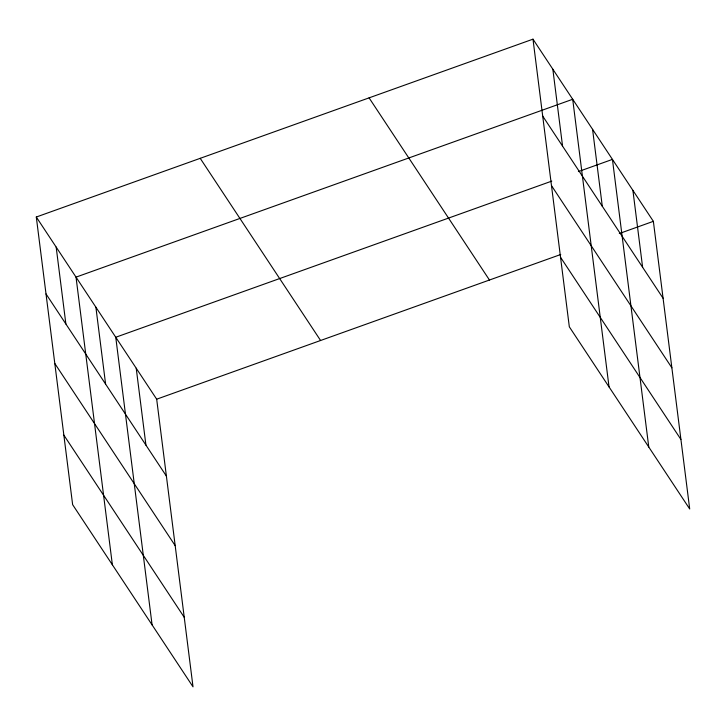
<?xml version="1.0" encoding="UTF-8"?>
<svg xmlns="http://www.w3.org/2000/svg" width="726" height="726" viewBox="0 0 726 726"><rect width="100%" height="100%" fill="white"/><g stroke="black" fill="none" stroke-linecap="round" stroke-linejoin="round"><path stroke-width="1.09" d="M36.3 217.02L156.68 399.191L193.016 686.832L72.636 504.661L36.3 217.02L532.984 39.168L653.364 221.339L689.7 508.98L569.32 326.809L532.984 39.168M551.769 181.119L115.752 337.254L152.088 624.895M578.377 171.59L612.435 159.402L648.772 447.044M156.68 399.191L560.762 254.49M619.305 233.536L653.364 221.339M542.703 116.087L663.083 298.259M551.488 185.629L671.868 367.801M560.536 257.276L680.915 439.448M369.08 97.856L489.46 280.027M200.204 158.322L320.583 340.494M46.019 293.939L166.399 476.111M54.804 363.481L175.184 545.653M63.852 435.128L184.232 617.3M632.9 190.366L642.619 267.295M592.57 129.337L602.29 206.266M609.041 386.931L572.705 99.281L76.021 277.132L112.367 564.783M552.84 69.224L562.559 146.144M136.216 368.218L145.935 445.147M95.886 307.189L105.606 384.118M56.165 247.076L65.884 324.005"/></g></svg>
